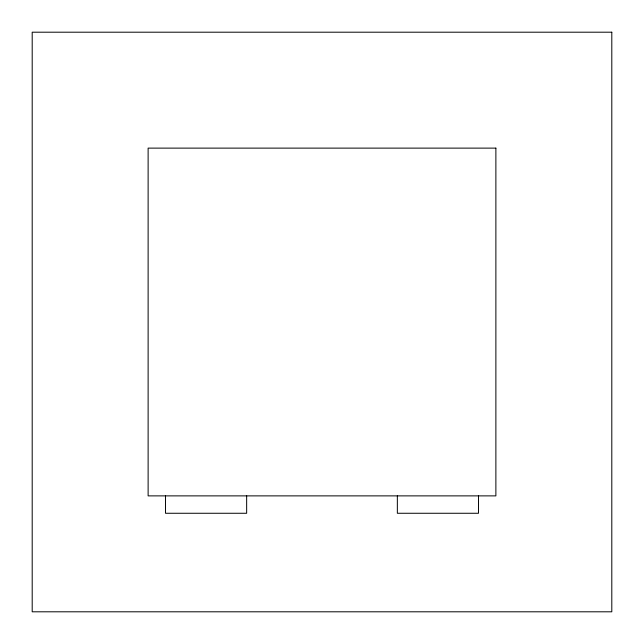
<?xml version="1.0" encoding="UTF-8"?>
<svg xmlns="http://www.w3.org/2000/svg" width="644" height="644" viewBox="0 0 644 644"><rect width="100%" height="100%" fill="white"/><g stroke="black" fill="none" stroke-linecap="round" stroke-linejoin="round"><path stroke-width="0.97" d="M478.492 495.88L478.492 513.268L397.348 513.268L397.348 495.88M246.652 495.88L246.652 513.268L165.508 513.268L165.508 495.88M611.8 32.2L32.2 32.2L32.2 611.8L611.8 611.8L611.8 32.2M495.88 148.12L148.12 148.12L148.12 495.88L495.88 495.88L495.88 148.12"/></g></svg>
